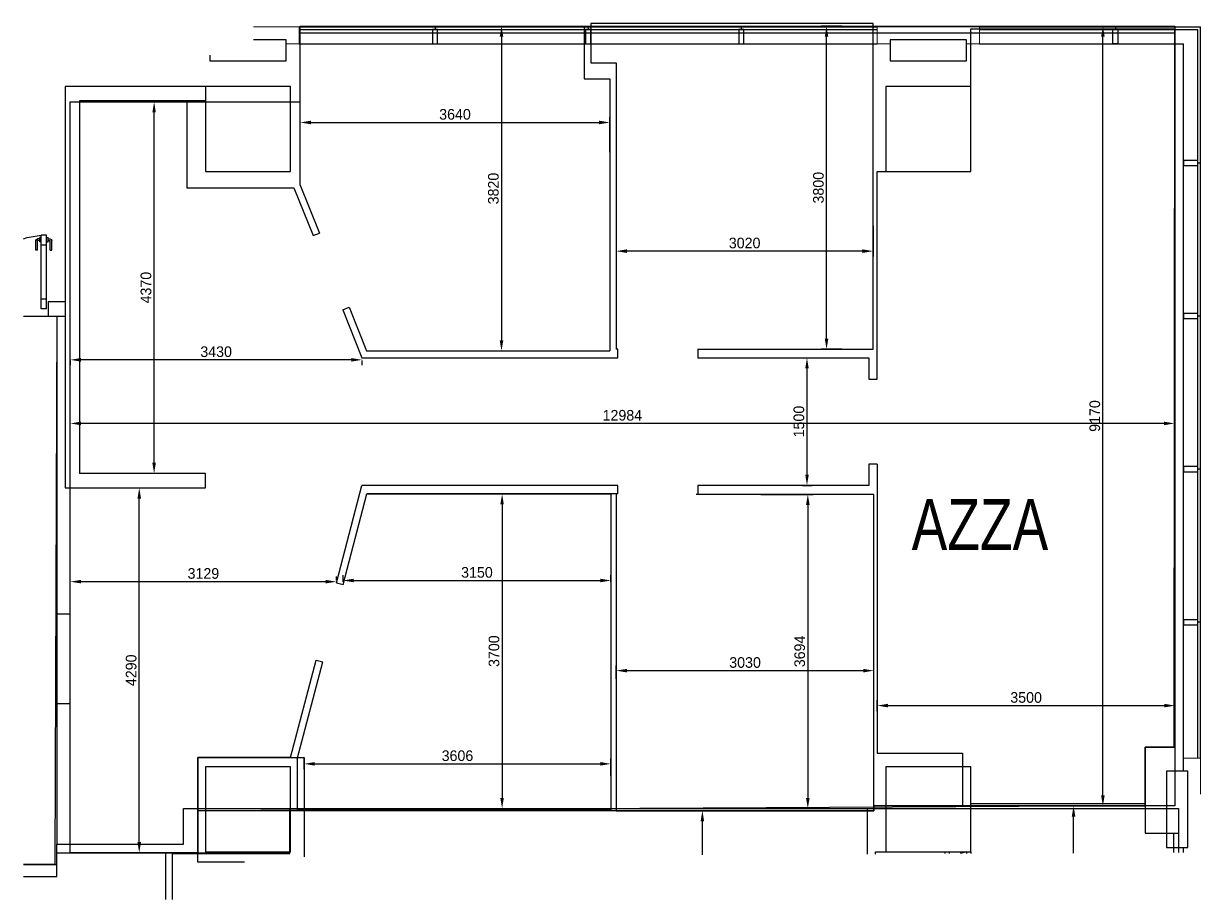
# Model space of a CAD drawing. Header units: millimetres. Extents: x 1372008 to 1410815, y 78286 to 92426.
# Drawn here: x 1396975 to 1410815, y 82126 to 92426 of the extents above; entities that cross this region are included whole.
import ezdxf

# ---------------------------------------------------------------- set-up
doc = ezdxf.new("R2010")
doc.units = ezdxf.units.MM
doc.linetypes.add('HIDDEN', pattern=[0.375, 0.25, -0.125])
for name, color, linetype in [('Baca', 7, 'Continuous'), ('Divar-esas', 7, 'Continuous'), ('Divar-komek', 7, 'Continuous'), ('metal', 7, 'Continuous'), ('OFFICE_BOUNDARY', 3, 'Continuous'), ('Pencere', 7, 'Continuous'), ('plita 2', 7, 'Continuous'), ('Qapi', 7, 'Continuous'), ('sutun1', 7, 'Continuous'), ('Tavan', 7, 'Continuous')]:
    doc.layers.add(name, color=color, linetype=linetype)
doc.layers.add('obl. keramogranit', color=138, linetype='Continuous', lineweight=18, true_color=0x005252)
doc.layers.add('plita', color=182, linetype='Continuous', lineweight=5, true_color=0x3a07c5)
doc.styles.add('Yazilar', font='txt', dxfattribs={"width": 0.75})

msp = doc.modelspace()

# ---------------------------------------------------------------- linework, layer by layer
at = {"color": 1, "lineweight": 30}
for p, q in [((1400229, 91506), (1400229, 92396)), ((1400229, 92396), (1410515, 92396)), ((1410515, 92396), (1410515, 83226)), ((1397525, 82676), (1397525, 91506)), ((1397525, 91506), (1400229, 91506)), ((1398855, 82776), (1398855, 83196)), ((1398855, 83196), (1410555, 83196)), ((1410515, 83226), (1406975, 83226)), ((1406975, 83226), (1406975, 83170)), ((1410555, 83196), (1410555, 82678)), ((1406975, 83170), (1399025, 83170)), ((1399025, 83170), (1399025, 82676)), ((1397365, 82396), (1397365, 82776)), ((1397365, 82776), (1398855, 82776)), ((1399025, 82676), (1397525, 82676)), ((1396975, 82396), (1397365, 82396))]:
    msp.add_line(p, q, dxfattribs=at)
at = {"color": 18, "true_color": 0x000000}
for p, q in [((1400229, 91506), (1400229, 92316)), ((1400229, 92316), (1410515, 92316)), ((1410515, 92316), (1410505, 83916)), ((1397525, 82676), (1397525, 91506)), ((1397525, 91506), (1400229, 91506)), ((1410505, 83916), (1410165, 83916)), ((1410165, 83916), (1410165, 83226)), ((1410165, 83226), (1399025, 83170)), ((1400105, 82676), (1400105, 83196)), ((1400105, 83196), (1410165, 83196)), ((1410165, 83196), (1410165, 82906)), ((1399025, 83170), (1399025, 82676)), ((1410165, 82906), (1410500, 82906)), ((1410500, 82906), (1410500, 82678)), ((1397365, 82396), (1397365, 82676)), ((1397365, 82676), (1400105, 82676)), ((1399025, 82676), (1397525, 82676)), ((1396975, 82396), (1397365, 82396))]:
    msp.add_line(p, q, dxfattribs=at)
at = {"color": 0, "lineweight": -2, "transparency": 16777216}
for p, q in [((1402621, 92396), (1402659, 92396)), ((1406597, 92396), (1406355, 92396)), ((1409417, 92396), (1409730, 92396)), ((1402596, 92271), (1402596, 88701)), ((1406418, 88721), (1406418, 92271)), ((1409668, 83351), (1409668, 92271)), ((1398539, 91506), (1398448, 91506)), ((1398511, 87261), (1398511, 91381)), ((1400229, 90912), (1400229, 91326)), ((1400354, 91263), (1403744, 91263)), ((1403869, 90912), (1403869, 91326)), ((1403945, 90047), (1403945, 89687)), ((1406965, 90047), (1406965, 89687)), ((1406840, 89750), (1404070, 89750)), ((1402621, 88576), (1402659, 88576)), ((1406597, 88596), (1406355, 88596)), ((1397525, 88465), (1397525, 88410)), ((1400830, 88472), (1397650, 88472)), ((1400955, 88465), (1400955, 88410)), ((1406135, 88496), (1406251, 88496)), ((1406188, 88371), (1406188, 87121)), ((1397525, 87705), (1397525, 87786)), ((1410510, 87705), (1410510, 87786)), ((1410385, 87724), (1397650, 87724)), ((1398539, 87136), (1398448, 87136)), ((1398306, 86966), (1398398, 86966)), ((1406135, 86996), (1406251, 86996)), ((1398336, 82801), (1398336, 86841)), ((1402264, 86896), (1402665, 86896)), ((1405647, 86890), (1406261, 86890)), ((1402603, 86771), (1402603, 83321)), ((1406198, 86765), (1406198, 83321)), ((1397525, 85882), (1397525, 85926)), ((1400530, 85863), (1397650, 85863)), ((1400655, 85882), (1400655, 85926)), ((1400732, 85862), (1400732, 85939)), ((1400857, 85877), (1403757, 85877)), ((1403882, 85862), (1403882, 85939)), ((1403945, 84722), (1403945, 84879)), ((1406975, 84722), (1406975, 84879)), ((1404070, 84817), (1406850, 84817)), ((1407015, 84341), (1407015, 84469)), ((1410515, 84341), (1410515, 84469)), ((1407140, 84406), (1410390, 84406)), ((1400275, 83660), (1400275, 83783)), ((1403882, 83580), (1403882, 83783)), ((1400400, 83721), (1403757, 83721)), ((1402264, 83196), (1402665, 83196)), ((1405647, 83196), (1406261, 83196)), ((1408806, 83226), (1409385, 83226)), ((1409417, 83226), (1409730, 83226)), ((1405501, 83170), (1404895, 83170)), ((1398306, 82676), (1398398, 82676))]:
    msp.add_line(p, q, dxfattribs=at)
for p, q in [((1399025, 83796), (1400275, 83796)), ((1399025, 82566), (1399025, 83796)), ((1400275, 83796), (1400275, 82627)), ((1400105, 82666), (1400105, 83196)), ((1400105, 83196), (1406895, 83196)), ((1406895, 83196), (1406895, 82660)), ((1408115, 82686), (1408115, 83256)), ((1408115, 83256), (1410165, 83256)), ((1410165, 83256), (1410165, 82906)), ((1410165, 82906), (1410555, 82906)), ((1410555, 82906), (1410555, 82678)), ((1397365, 82396), (1397365, 82676)), ((1397365, 82676), (1398645, 82676)), ((1398645, 82676), (1398645, 82126)), ((1398725, 82126), (1398725, 82666)), ((1398725, 82666), (1400105, 82666)), ((1406995, 82660), (1406995, 82686)), ((1406995, 82686), (1408115, 82686)), ((1399575, 82566), (1399025, 82566)), ((1396975, 82396), (1397365, 82396))]:
    msp.add_line(p, q)
at = {"color": 0, "lineweight": -2}
for p, q in [((1404958, 82650), (1404958, 83045)), ((1409323, 82672), (1409323, 83101))]:
    msp.add_line(p, q, dxfattribs=at)
at = {"lineweight": -3}
msp.add_line((1396975, 82538), (1397365, 82536), dxfattribs=at)
for points in [[(1400229, 90526), (1400229, 92396), (1403569, 92396), (1403569, 91776), (1403869, 91776), (1403869, 88576)], [(1404905, 88596), (1406965, 88596), (1406965, 92426), (1403645, 92426), (1403645, 91966), (1403945, 91966), (1403945, 88596)], [(1407015, 88246), (1407015, 90686), (1408115, 90686), (1408115, 92366), (1410515, 92366)], [(1407015, 87246), (1407015, 83846), (1408015, 83846), (1408015, 83226), (1410165, 83226), (1410165, 83916), (1410505, 83916), (1410515, 92366)], [(1397375, 85486), (1397525, 85486), (1397525, 91506), (1398895, 91506), (1398895, 90496), (1400155, 90496)], [(1400229, 90526), (1400455, 89962)], [(1400155, 90496), (1400381, 89933)], [(1400381, 89933), (1400455, 89962)], [(1400730, 89060), (1400804, 89090)], [(1400730, 89060), (1400955, 88496), (1403965, 88496), (1403965, 88596)], [(1400804, 89090), (1401009, 88576), (1403869, 88576)], [(1403965, 88596), (1403945, 88596)], [(1404905, 88596), (1404905, 88496), (1406915, 88496), (1406915, 88246), (1407015, 88246)], [(1407015, 87246), (1406915, 87246), (1406915, 86996), (1404905, 86996), (1404905, 86896)], [(1400655, 85851), (1400955, 86996)], [(1403965, 86896), (1403965, 86996), (1400955, 86996)], [(1401012, 86896), (1403882, 86896), (1403882, 83176), (1400193, 83176)], [(1400732, 85831), (1401012, 86896)], [(1403965, 86896), (1401012, 86896)], [(1403945, 86890), (1403945, 83170), (1406975, 83170), (1406975, 86890), (1404885, 86890)], [(1400655, 85851), (1400732, 85831)], [(1400115, 83796), (1400416, 84942)], [(1400193, 83776), (1400493, 84921)], [(1400416, 84942), (1400493, 84921)], [(1397525, 82676), (1397525, 84426), (1397375, 84426)], [(1400115, 83796), (1399025, 83796), (1399025, 82676), (1397525, 82676)], [(1400193, 83776), (1400193, 83176)]]:
    msp.add_lwpolyline(points)
msp.add_lwpolyline([(1397365, 88986), (1397365, 82776)], dxfattribs=at)
at = {"color": 0, "transparency": 16777216}
for points in [[(1402575, 92271), (1402617, 92271), (1402596, 92396)], [(1406397, 92271), (1406439, 92271), (1406418, 92396)], [(1409647, 92271), (1409689, 92271), (1409668, 92396)], [(1398490, 91381), (1398531, 91381), (1398511, 91506)], [(1400354, 91284), (1400354, 91242), (1400229, 91263)], [(1403744, 91284), (1403744, 91242), (1403869, 91263)], [(1404070, 89771), (1404070, 89729), (1403945, 89750)], [(1406840, 89771), (1406840, 89729), (1406965, 89750)], [(1406397, 88721), (1406439, 88721), (1406418, 88596)], [(1402575, 88701), (1402617, 88701), (1402596, 88576)], [(1397650, 88493), (1397650, 88451), (1397525, 88472)], [(1400830, 88493), (1400830, 88451), (1400955, 88472)], [(1406168, 88371), (1406209, 88371), (1406188, 88496)], [(1397650, 87745), (1397650, 87703), (1397525, 87724)], [(1410385, 87745), (1410385, 87703), (1410510, 87724)], [(1398490, 87261), (1398531, 87261), (1398511, 87136)], [(1406168, 87121), (1406209, 87121), (1406188, 86996)], [(1398315, 86841), (1398357, 86841), (1398336, 86966)], [(1402582, 86771), (1402623, 86771), (1402603, 86896)], [(1406177, 86765), (1406219, 86765), (1406198, 86890)], [(1397650, 85884), (1397650, 85843), (1397525, 85863)], [(1400530, 85884), (1400530, 85843), (1400655, 85863)], [(1400857, 85898), (1400857, 85856), (1400732, 85877)], [(1403757, 85898), (1403757, 85856), (1403882, 85877)], [(1404070, 84838), (1404070, 84796), (1403945, 84817)], [(1406850, 84838), (1406850, 84796), (1406975, 84817)], [(1407140, 84427), (1407140, 84385), (1407015, 84406)], [(1410390, 84427), (1410390, 84385), (1410515, 84406)], [(1400400, 83742), (1400400, 83700), (1400275, 83721)], [(1403757, 83742), (1403757, 83700), (1403882, 83721)], [(1402582, 83321), (1402623, 83321), (1402603, 83196)], [(1406177, 83321), (1406219, 83321), (1406198, 83196)], [(1409647, 83351), (1409689, 83351), (1409668, 83226)], [(1409302, 83101), (1409344, 83101), (1409323, 83226)], [(1404937, 83045), (1404979, 83045), (1404958, 83170)], [(1398315, 82801), (1398357, 82801), (1398336, 82676)]]:
    msp.add_solid(points, dxfattribs=at)
at = {"layer": 'Baca', "linetype": 'ByBlock'}
msp.add_line((1408065, 82686), (1407989, 82665), dxfattribs=at)
at = {"layer": 'Divar-esas'}
for points in [[(1399115, 91686), (1397465, 91686)], [(1397465, 91686), (1397465, 86966), (1399115, 86966), (1399115, 87136), (1397635, 87136)], [(1399115, 91516), (1397635, 91516)], [(1397635, 91516), (1397635, 87136)], [(1397265, 89156), (1397465, 89156)], [(1397265, 89156), (1397265, 88986)], [(1397265, 88986), (1397465, 88986)]]:
    msp.add_lwpolyline(points, dxfattribs=at)
at = {"layer": 'Divar-komek'}
msp.add_line((1404384, 92186), (1407015, 92186), dxfattribs=at)
at = {"layer": 'metal'}
for p, q in [((1401815, 92386), (1401815, 92356)), ((1403615, 92386), (1403615, 92356)), ((1405415, 92386), (1405415, 92356)), ((1409815, 92386), (1409815, 92356)), ((1410815, 90786), (1410785, 90786)), ((1410815, 88986), (1410785, 88986)), ((1410815, 87186), (1410785, 87186)), ((1410815, 85386), (1410785, 85386))]:
    msp.add_line(p, q, dxfattribs=at)
for points in [[(1401785, 92356), (1401785, 92186), (1401845, 92186), (1401845, 92356)], [(1403585, 92356), (1403585, 92186), (1403645, 92186), (1403645, 92356)], [(1405385, 92356), (1405385, 92186), (1405445, 92186), (1405445, 92356)], [(1409845, 92356), (1409845, 92186), (1409785, 92186), (1409785, 92356)], [(1410785, 90816), (1410615, 90816), (1410615, 90756), (1410785, 90756)], [(1410785, 89016), (1410615, 89016), (1410615, 88956), (1410785, 88956)], [(1410785, 87216), (1410615, 87216), (1410615, 87156), (1410785, 87156)], [(1410785, 85416), (1410615, 85416), (1410615, 85356), (1410785, 85356)]]:
    msp.add_lwpolyline(points, close=True, dxfattribs=at)
at = {"layer": 'obl. keramogranit'}
for p, q in [((1400215, 92386), (1399679, 92386)), ((1400215, 92386), (1400215, 92186)), ((1408215, 92386), (1407015, 92386)), ((1407015, 92186), (1407015, 92386)), ((1408215, 92186), (1408215, 92386)), ((1400065, 92186), (1400215, 92186)), ((1407165, 92186), (1407015, 92186)), ((1408065, 92186), (1408215, 92186)), ((1410615, 83786), (1410815, 83786)), ((1410815, 83786), (1410815, 83366))]:
    msp.add_line(p, q, dxfattribs=at)
at = {"layer": 'OFFICE_BOUNDARY'}
msp.add_lwpolyline([(1399025, 82676), (1397525, 82676), (1397525, 91506), (1400229, 91506), (1400229, 92316), (1410515, 92316), (1410505, 83916), (1410165, 83916), (1410165, 83226), (1399025, 83170), (1399025, 82676)], close=True, dxfattribs=at)
at = {"layer": 'Pencere'}
for p, q in [((1400215, 92386), (1407015, 92386)), ((1400215, 92356), (1407015, 92356)), ((1408215, 92386), (1410815, 92386)), ((1408215, 92356), (1410785, 92356)), ((1410785, 83786), (1410785, 92356)), ((1410815, 83786), (1410815, 92386))]:
    msp.add_line(p, q, dxfattribs=at)
at = {"layer": 'plita', "linetype": 'HIDDEN', "ltscale": 5}
msp.add_line((1410615, 83636), (1410615, 92186), dxfattribs=at)
at = {"layer": 'plita 2'}
for p, q in [((1400215, 92186), (1407015, 92186)), ((1408215, 92186), (1410615, 92186)), ((1410615, 83636), (1410615, 92186)), ((1407865, 82665), (1407865, 82686)), ((1408065, 82686), (1408065, 82666)), ((1410615, 82679), (1410615, 82736))]:
    msp.add_line(p, q, dxfattribs=at)
at = {"layer": 'Qapi', "linetype": 'Continuous'}
for p, q in [((1397121, 89760), (1397121, 89876)), ((1397165, 89894), (1397139, 89894)), ((1397165, 89894), (1397139, 89894)), ((1397165, 89894), (1397139, 89894)), ((1397139, 89760), (1397139, 89876)), ((1397165, 89876), (1397139, 89876)), ((1397165, 89858), (1397165, 89911)), ((1397165, 89858), (1397165, 89911)), ((1397183, 89911), (1397165, 89911)), ((1397183, 89858), (1397165, 89858)), ((1397245, 89911), (1397263, 89911)), ((1397245, 89858), (1397263, 89858)), ((1397263, 89858), (1397263, 89911)), ((1397263, 89858), (1397263, 89911)), ((1397263, 89894), (1397290, 89894)), ((1397263, 89894), (1397290, 89894)), ((1397263, 89894), (1397290, 89894)), ((1397263, 89876), (1397290, 89876)), ((1397290, 89760), (1397290, 89876)), ((1397307, 89760), (1397307, 89876)), ((1397139, 89760), (1397121, 89760)), ((1397290, 89760), (1397307, 89760))]:
    msp.add_line(p, q, dxfattribs=at)
at = {"layer": 'Qapi'}
for p, q in [((1397245, 89938), (1397183, 89938)), ((1397245, 89938), (1397183, 89938)), ((1397183, 89071), (1397183, 89938)), ((1397245, 89822), (1397183, 89822)), ((1397245, 89071), (1397245, 89938)), ((1397245, 89187), (1397183, 89187)), ((1397245, 89071), (1397183, 89071)), ((1397245, 89071), (1397183, 89071))]:
    msp.add_line(p, q, dxfattribs=at)
msp.add_lwpolyline([(1396975, 89894), (1397018, 89910), (1397183, 89938)], dxfattribs=at)
at = {"layer": 'Qapi', "linetype": 'Continuous', "extrusion": (0, 0, -1)}
for centre, start, end in [((-1397139, 89876), 0, 90), ((-1397290, 89876), 90, 180)]:
    msp.add_arc(centre, 17.8, start, end, dxfattribs=at)
at = {"layer": 'sutun1'}
for p, q in [((1400065, 92236), (1399679, 92236)), ((1400065, 91986), (1400065, 92236)), ((1399165, 92056), (1399165, 91986)), ((1399165, 91986), (1400065, 91986))]:
    msp.add_line(p, q, dxfattribs=at)
at = {"layer": 'sutun1', "color": 134}
for p, q in [((1396975, 88986), (1397365, 88986)), ((1397365, 88986), (1397344, 82536)), ((1397344, 82536), (1396975, 82536))]:
    msp.add_line(p, q, dxfattribs=at)
at = {"layer": 'sutun1'}
for points in [[(1407165, 91986), (1408065, 91986), (1408065, 92236), (1407165, 92236)], [(1399115, 90686), (1400115, 90686), (1400115, 91686), (1399115, 91686)], [(1407115, 90686), (1408115, 90686), (1408115, 91686), (1407115, 91686)], [(1399115, 82686), (1400115, 82686), (1400115, 83686), (1399115, 83686)], [(1407115, 82686), (1408115, 82686), (1408115, 83686), (1407115, 83686)], [(1410415, 83636), (1410415, 82736), (1410665, 82736), (1410665, 83636)]]:
    msp.add_lwpolyline(points, close=True, dxfattribs=at)
at = {"layer": 'Tavan'}
for p, q in [((1407815, 82665), (1407815, 82686)), ((1408115, 82686), (1408115, 82666))]:
    msp.add_line(p, q, dxfattribs=at)

# ---------------------------------------------------------------- texts
at = {"color": 0, "transparency": 16777216, "char_height": 125, "attachment_point": 5}
for s, insert in [('3640', (1402049, 91358)), ('3020', (1405455, 89845)), ('3430', (1399240, 88567)), ('12984', (1404017, 87819)), ('3129', (1399090, 85959)), ('3150', (1402307, 85972)), ('3030', (1405460, 84912)), ('3500', (1408765, 84501)), ('3606', (1402078, 83816))]:
    msp.add_mtext(s, dxfattribs=dict(at, insert=insert))
at = {"color": 0, "transparency": 16777216, "char_height": 125, "attachment_point": 5, "rotation": 90}
for s, insert in [('3820', (1402501, 90486)), ('3800', (1406323, 90496)), ('4370', (1398415, 89321)), ('1500', (1406093, 87746)), ('9170', (1409573, 87811)), ('3700', (1402508, 85046)), ('3694', (1406103, 85043)), ('4290', (1398241, 84821))]:
    msp.add_mtext(s, dxfattribs=dict(at, insert=insert))
at = {"layer": 'Divar-esas', "insert": (1407419, 86835), "char_height": 600, "attachment_point": 1, "style": 'Yazilar'}
msp.add_mtext_dynamic_manual_height_columns('{\\f@Arial Unicode MS|b0|i0|c0|p34;AZZA}', width=5488.74, gutter_width=250, heights=[-600], dxfattribs=at)

doc.saveas('drawing.dxf')
